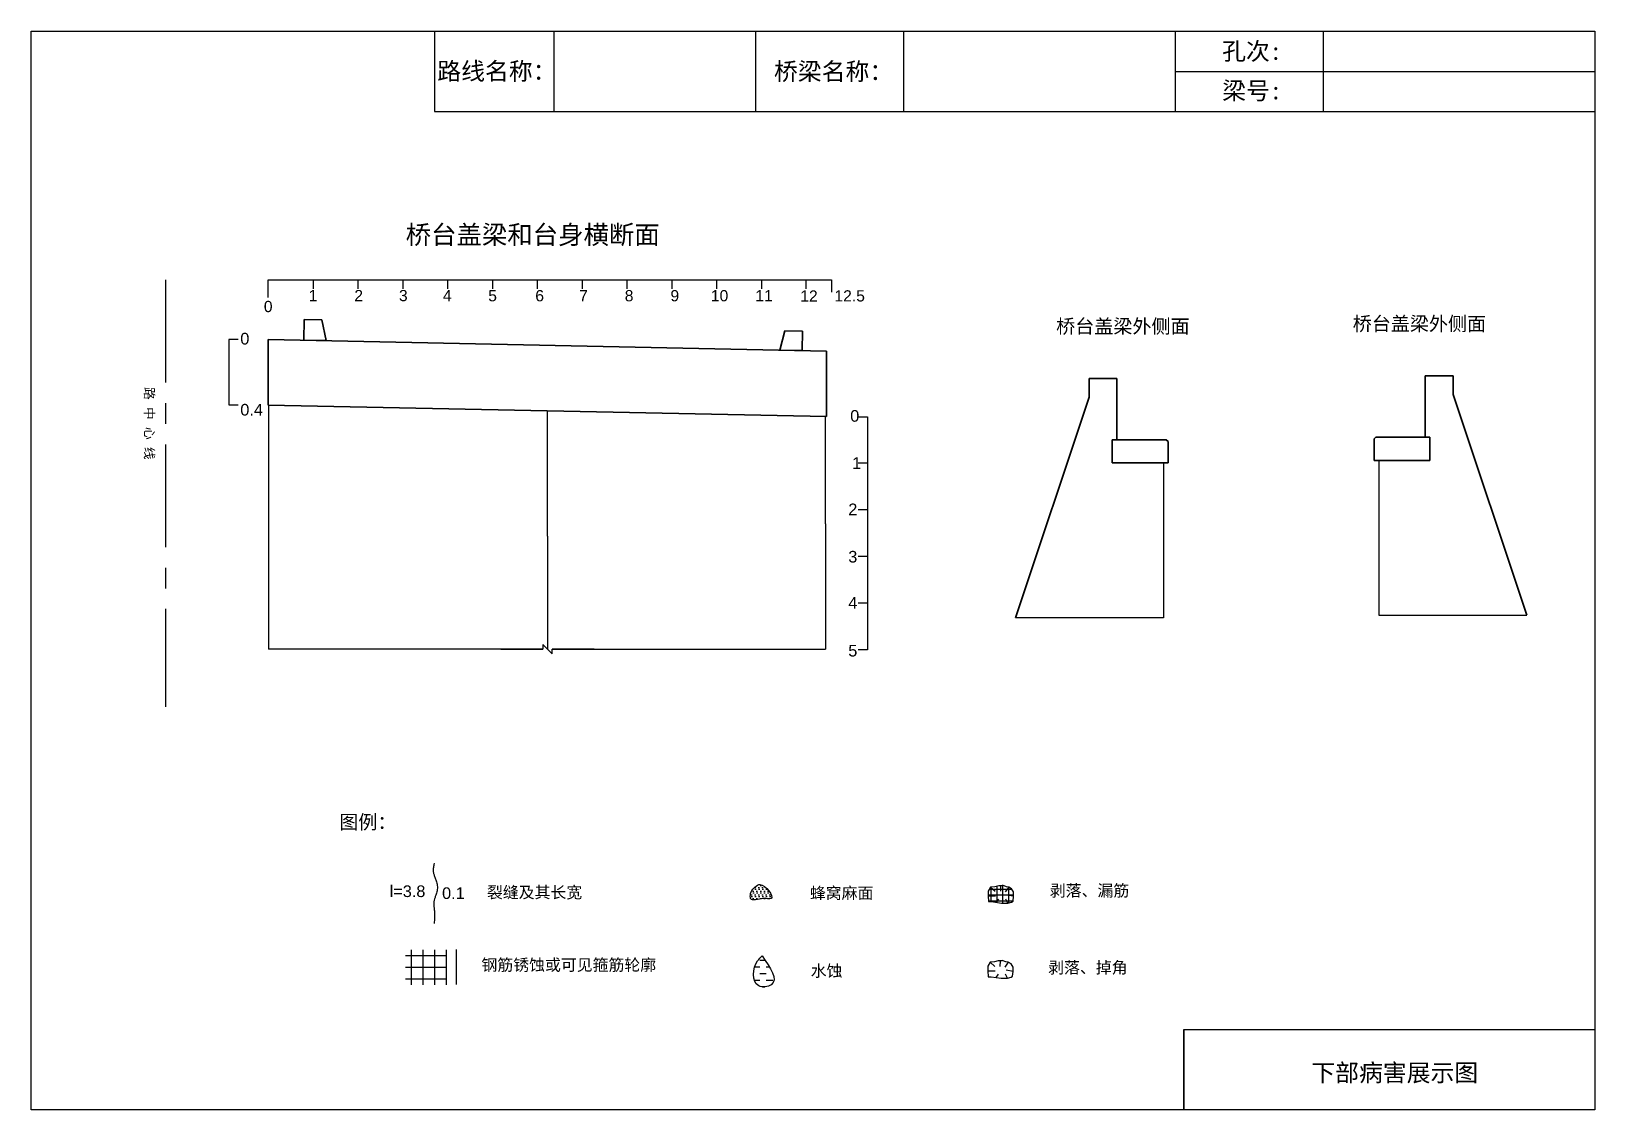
# Model space of a CAD drawing. Header units: millimetres. Extents: x 3605.7 to 3643.7, y 1611.8 to 1638.
import ezdxf
from ezdxf.enums import TextEntityAlignment as Align

# ---------------------------------------------------------------- set-up
doc = ezdxf.new("R2010")
doc.units = ezdxf.units.MM
doc.linetypes.add('CENTER', pattern=[2, 1.25, -0.25, 0.25, -0.25])
doc.linetypes.add('DASHED', pattern=[0.75, 0.5, -0.25])
doc.layers.add('中粗实线', color=4, linetype='Continuous', lineweight=35)
for name, color, linetype in [('加固措施', 7, 'Continuous'), ('图层1', 7, 'Continuous'), ('文字', 1, 'Continuous'), ('病害', 5, 'Continuous')]:
    doc.layers.add(name, color=color, linetype=linetype)
doc.styles.get("Standard").update_dxf_attribs({"font": 'arial.ttf'})
doc.styles.add('汉字', font='')
doc.styles.get('汉字').set_extended_font_data('SimSun')

# ---------------------------------------------------------------- blocks, each defined once
blk = doc.blocks.new('adfsd')
at = {"lineweight": -2, "ltscale": 0.5}
for p, q in [((1140.876, -3083.768), (1140.94, -3083.769)), ((1140.897, -3083.694), (1140.936, -3083.729)), ((1140.948, -3083.824), (1140.969, -3083.796)), ((1140.983, -3083.682), (1140.981, -3083.729)), ((1141.053, -3083.694), (1141.022, -3083.735)), ((1141.045, -3083.83), (1141.028, -3083.796)), ((1141.094, -3083.772), (1141.036, -3083.763))]:
    blk.add_line(p, q, dxfattribs=at)
blk.add_lwpolyline([(1141, -3083.682), (1140.967, -3083.682), (1140.934, -3083.69), (1140.897, -3083.694), (1140.876, -3083.727), (1140.876, -3083.768), (1140.88, -3083.818), (1140.905, -3083.818), (1140.991, -3083.83), (1141.045, -3083.83), (1141.078, -3083.822), (1141.09, -3083.814), (1141.094, -3083.772), (1141.094, -3083.735), (1141.078, -3083.707), (1141.053, -3083.694), (1141.033, -3083.69), (1141, -3083.678)], dxfattribs=at)

msp = doc.modelspace()

# ---------------------------------------------------------------- hatches: boundary and pattern name
at = {"layer": '加固措施', "lineweight": -2}
h = msp.add_hatch(dxfattribs=at)
h.set_pattern_fill('DOTS', scale=0.056605)
h.set_pattern_definition([(0, (3281.30676, 1590.9499), (0.044930077, 0.089860154), [0, -0.089860154])])
edge = h.paths.add_edge_path()
edge.add_spline(control_points=[(3623.397, 1617.302), (3623.313, 1617.244), (3623.193, 1617.162), (3623.18, 1616.858), (3623.463, 1616.997), (3623.847, 1616.888), (3623.561, 1617.309), (3623.407, 1617.302), (3623.397, 1617.302)], knot_values=[0, 0, 0, 0, 5.205471, 7.397577, 12.944796, 16.169923, 23.88441, 24.400432, 24.400432, 24.400432, 24.400432], degree=3, periodic=0)
h = msp.add_hatch(dxfattribs=at)
h.set_pattern_fill('DASH', color=256, scale=0.050944)
h.set_pattern_definition([(0, (3315.61216, 1594.92006), (0.16174828, 0.16174828), [0.16174828, -0.16174828])])
edge = h.paths.add_edge_path()
edge.add_spline(control_points=[(3623.483, 1615.566), (3623.443, 1615.531), (3623.254, 1615.363), (3623.204, 1614.755), (3623.962, 1614.862), (3623.682, 1615.275), (3623.483, 1615.566)], knot_values=[0, 0, 0, 0, 3.237042, 15.187225, 21.182779, 35.601669, 35.601669, 35.601669, 35.601669], degree=3, periodic=0)
at = {"layer": '病害', "lineweight": -2}
h = msp.add_hatch(dxfattribs=at)
h.set_pattern_fill('DOTS', color=4, scale=0.056605, style=0)
h.set_pattern_definition([(0, (3046.45183, 1557.47325), (0.044930077, 0.089860154), [0, -0.089860154])])
edge = h.paths.add_edge_path()
edge.add_spline(control_points=[(3623.397, 1617.302), (3623.313, 1617.244), (3623.193, 1617.162), (3623.18, 1616.858), (3623.463, 1616.997), (3623.847, 1616.888), (3623.561, 1617.309), (3623.407, 1617.302), (3623.397, 1617.302)], knot_values=[0, 0, 0, 0, 1.041094, 1.479515, 2.588959, 3.233985, 4.776882, 4.880086, 4.880086, 4.880086, 4.880086], degree=3, periodic=0)

# ---------------------------------------------------------------- linework, layer by layer
at = {"color": 0, "linetype": 'ByBlock'}
for p, q in [((3605.715, 1638.028), (3643.715, 1638.028)), ((3605.715, 1611.828), (3605.715, 1638.028)), ((3615.518, 1638.028), (3615.518, 1636.08)), ((3623.316, 1638.028), (3623.316, 1636.08)), ((3633.516, 1638.028), (3633.516, 1636.08)), ((3637.118, 1638.024), (3637.118, 1636.076)), ((3643.715, 1638.028), (3643.715, 1611.828)), ((3615.518, 1636.08), (3643.715, 1636.08)), ((3624.541, 1631.993), (3625.164, 1631.993)), ((3625.164, 1631.993), (3625.164, 1631.688)), ((3633.73, 1611.828), (3633.73, 1613.776)), ((3633.73, 1613.776), (3643.715, 1613.776)), ((3643.715, 1611.828), (3605.715, 1611.828))]:
    msp.add_line(p, q, dxfattribs=at)
at = {"color": 1, "linetype": 'CENTER', "ltscale": 2}
msp.add_line((3608.977, 1631.993), (3608.977, 1621.617), dxfattribs=at)
at = {"color": 0}
for p, q in [((3611.473, 1631.557), (3611.473, 1631.993)), ((3611.473, 1631.993), (3612.563, 1631.993)), ((3612.563, 1631.993), (3612.563, 1631.775)), ((3612.563, 1631.993), (3613.653, 1631.993)), ((3613.653, 1631.993), (3614.743, 1631.993)), ((3613.653, 1631.993), (3613.653, 1631.775)), ((3614.743, 1631.993), (3615.833, 1631.993)), ((3614.743, 1631.993), (3614.743, 1631.775)), ((3615.833, 1631.993), (3616.923, 1631.993)), ((3615.833, 1631.993), (3615.833, 1631.775)), ((3616.923, 1631.993), (3618.013, 1631.993)), ((3616.923, 1631.993), (3616.923, 1631.775)), ((3618.013, 1631.993), (3619.103, 1631.993)), ((3618.013, 1631.993), (3618.013, 1631.775)), ((3619.103, 1631.993), (3620.193, 1631.993)), ((3619.103, 1631.993), (3619.103, 1631.775)), ((3620.193, 1631.993), (3621.282, 1631.993)), ((3620.193, 1631.993), (3620.193, 1631.775)), ((3620.193, 1631.993), (3621.065, 1631.993)), ((3621.282, 1631.993), (3622.372, 1631.993)), ((3621.282, 1631.993), (3621.282, 1631.775)), ((3621.282, 1631.993), (3621.5, 1631.993)), ((3622.372, 1631.993), (3624.541, 1631.993)), ((3622.372, 1631.993), (3622.372, 1631.775)), ((3623.462, 1631.993), (3623.462, 1631.775)), ((3624.541, 1631.993), (3624.541, 1631.775)), ((3610.742, 1630.54), (3610.516, 1630.54)), ((3610.516, 1630.54), (3610.516, 1628.955)), ((3610.516, 1628.955), (3610.742, 1628.955)), ((3611.478, 1628.943), (3611.478, 1626.063)), ((3625.018, 1626.063), (3625.018, 1628.672)), ((3625.815, 1628.664), (3626.041, 1628.664)), ((3626.041, 1628.664), (3626.041, 1623.004)), ((3638.466, 1627.602), (3638.466, 1623.84)), ((3626.041, 1627.532), (3625.815, 1627.532)), ((3633.235, 1627.54), (3633.235, 1623.778)), ((3611.478, 1626.063), (3611.478, 1623.018)), ((3625.018, 1626.063), (3625.018, 1623.018)), ((3626.041, 1626.4), (3625.815, 1626.4)), ((3626.041, 1625.268), (3625.815, 1625.268)), ((3626.041, 1624.136), (3625.815, 1624.136)), ((3617.132, 1623.018), (3611.478, 1623.018)), ((3618.15, 1623.132), (3618.377, 1622.905)), ((3618.15, 1623.132), (3618.15, 1623.018)), ((3618.377, 1623.018), (3625.018, 1623.018)), ((3618.377, 1622.905), (3618.377, 1623.018)), ((3626.041, 1623.004), (3625.815, 1623.004))]:
    msp.add_line(p, q, dxfattribs=at)
at = {"color": 1}
for p, q in [((3611.47, 1628.943), (3611.478, 1628.943)), ((3618.266, 1625.762), (3618.266, 1628.808)), ((3618.266, 1625.762), (3618.266, 1623.018))]:
    msp.add_line(p, q, dxfattribs=at)
for p, q in [((3633.235, 1623.778), (3629.637, 1623.778)), ((3638.466, 1623.84), (3642.064, 1623.84))]:
    msp.add_line(p, q)
at = {"color": 1, "linetype": 'DASHED', "ltscale": 2}
for p, q in [((3628.973, 1617.045), (3629.59, 1617.045)), ((3629.002, 1617.187), (3629.55, 1617.187)), ((3629.041, 1617.235), (3629.041, 1616.885)), ((3629.183, 1617.258), (3629.183, 1616.866)), ((3629.324, 1617.258), (3629.324, 1616.85)), ((3629.466, 1617.235), (3629.466, 1616.854)), ((3628.983, 1616.904), (3629.579, 1616.904)), ((3614.811, 1615.574), (3616.226, 1615.574)), ((3614.952, 1615.715), (3614.952, 1614.866)), ((3615.235, 1615.715), (3615.235, 1614.866)), ((3615.518, 1615.715), (3615.518, 1614.866)), ((3615.801, 1615.715), (3615.801, 1614.866)), ((3616.043, 1615.717), (3616.043, 1614.868)), ((3614.811, 1615.291), (3616.226, 1615.291)), ((3614.811, 1615.008), (3616.226, 1615.008))]:
    msp.add_line(p, q, dxfattribs=at)
at = {"color": 0, "linetype": 'ByBlock'}
msp.add_lwpolyline([(3605.715, 1638.028), (3643.715, 1638.028), (3643.715, 1611.828), (3605.715, 1611.828)], close=True, dxfattribs=at)
at = {"lineweight": -2}
msp.add_spline([(3623.397, 1617.302), (3623.2, 1617.083), (3623.2, 1616.959), (3623.514, 1616.959), (3623.697, 1616.959), (3623.426, 1617.302), (3623.397, 1617.302)], degree=3, dxfattribs=at)
at = {"layer": '中粗实线', "color": 0}
for p, q in [((3612.337, 1630.522), (3612.346, 1631.026)), ((3612.346, 1631.026), (3612.779, 1631.018)), ((3612.883, 1630.512), (3612.779, 1631.018)), ((3623.907, 1630.28), (3624.031, 1630.747)), ((3624.464, 1630.739), (3624.031, 1630.747)), ((3624.454, 1630.269), (3624.464, 1630.739)), ((3611.47, 1628.943), (3611.472, 1630.54)), ((3611.472, 1630.54), (3625.045, 1630.257)), ((3612.337, 1630.522), (3612.883, 1630.512)), ((3624.454, 1630.269), (3623.907, 1630.28)), ((3625.044, 1628.672), (3625.044, 1630.257)), ((3632.103, 1629.591), (3631.424, 1629.591)), ((3631.424, 1629.591), (3631.424, 1629.138)), ((3632.103, 1628.106), (3632.103, 1629.591)), ((3639.598, 1629.654), (3640.277, 1629.654)), ((3639.598, 1628.169), (3639.598, 1629.654)), ((3640.277, 1629.654), (3640.277, 1629.201)), ((3631.424, 1629.138), (3629.637, 1623.778)), ((3631.424, 1629.138), (3631.424, 1629.138)), ((3640.277, 1629.201), (3642.064, 1623.84)), ((3640.277, 1629.201), (3640.277, 1629.201)), ((3611.47, 1628.943), (3625.044, 1628.672)), ((3632.103, 1628.106), (3631.99, 1628.106)), ((3631.99, 1628.106), (3631.99, 1627.54)), ((3633.303, 1628.106), (3632.103, 1628.106)), ((3633.303, 1628.106), (3633.348, 1628.061)), ((3633.348, 1627.54), (3633.348, 1628.061)), ((3638.398, 1628.169), (3638.352, 1628.123)), ((3638.352, 1627.602), (3638.352, 1628.123)), ((3638.398, 1628.169), (3639.598, 1628.169)), ((3639.598, 1628.169), (3639.711, 1628.169)), ((3639.711, 1628.169), (3639.711, 1627.602)), ((3638.466, 1627.602), (3638.352, 1627.602)), ((3639.711, 1627.602), (3638.352, 1627.602)), ((3631.99, 1627.54), (3633.348, 1627.54)), ((3633.235, 1627.54), (3633.348, 1627.54)), ((3618.15, 1623.018), (3617.132, 1623.018)), ((3619.396, 1623.018), (3618.377, 1623.018))]:
    msp.add_line(p, q, dxfattribs=at)
at = {"layer": '加固措施', "lineweight": -2}
msp.add_spline([(3623.483, 1615.566), (3623.369, 1615.447), (3623.395, 1614.839), (3623.699, 1614.864), (3623.483, 1615.566)], degree=3, dxfattribs=at)
at = {"layer": '图层1', "lineweight": -2}
msp.add_open_spline([(3615.506, 1617.816), (3615.503, 1617.798), (3615.499, 1617.781), (3615.491, 1617.729), (3615.486, 1617.696), (3615.485, 1617.65), (3615.485, 1617.635), (3615.486, 1617.612), (3615.487, 1617.603), (3615.49, 1617.586), (3615.492, 1617.577), (3615.5, 1617.546), (3615.509, 1617.522), (3615.529, 1617.469), (3615.541, 1617.441), (3615.563, 1617.379), (3615.573, 1617.346), (3615.584, 1617.288), (3615.586, 1617.266), (3615.587, 1617.221), (3615.585, 1617.2), (3615.579, 1617.158), (3615.575, 1617.139), (3615.566, 1617.101), (3615.561, 1617.083), (3615.546, 1617.037), (3615.537, 1617.011), (3615.521, 1616.962), (3615.514, 1616.939), (3615.507, 1616.908), (3615.505, 1616.898), (3615.502, 1616.881), (3615.501, 1616.873), (3615.5, 1616.856), (3615.499, 1616.848), (3615.498, 1616.817), (3615.5, 1616.793), (3615.504, 1616.742), (3615.507, 1616.715), (3615.512, 1616.667), (3615.514, 1616.648), (3615.516, 1616.61), (3615.517, 1616.593), (3615.518, 1616.559), (3615.518, 1616.542), (3615.517, 1616.492), (3615.515, 1616.459), (3615.511, 1616.403), (3615.509, 1616.378), (3615.507, 1616.355)], degree=3, knots=[0, 0, 0, 0, 0.93103, 0.93103, 2.904338, 2.904338, 3.933552, 3.933552, 4.598026, 4.598026, 5.2625, 5.2625, 6.799065, 6.799065, 8.335629, 8.335629, 9.872194, 9.872194, 10.744529, 10.744529, 11.616864, 11.616864, 12.4892, 12.4892, 13.361535, 13.361535, 14.755665, 14.755665, 16.149795, 16.149795, 16.835641, 16.835641, 17.410365, 17.410365, 17.98509, 17.98509, 19.45733, 19.45733, 20.929571, 20.929571, 21.910052, 21.910052, 22.722819, 22.722819, 23.535585, 23.535585, 25.161117, 25.161117, 26.428502, 26.428502, 26.428502, 26.428502], dxfattribs=at)
at = {"layer": '病害', "color": 5}
for p, q in [((3615.518, 1638.028), (3615.518, 1636.08)), ((3623.316, 1638.028), (3623.316, 1636.08)), ((3633.516, 1638.028), (3633.516, 1636.08)), ((3643.715, 1638.028), (3643.715, 1636.08)), ((3615.518, 1636.08), (3633.476, 1636.08)), ((3633.476, 1636.08), (3643.715, 1636.08)), ((3633.73, 1613.776), (3643.715, 1613.776)), ((3633.73, 1613.776), (3633.73, 1611.828))]:
    msp.add_line(p, q, dxfattribs=at)
at = {"layer": '病害', "color": 0}
for p, q in [((3618.414, 1638.028), (3618.414, 1636.08)), ((3626.918, 1638.028), (3626.918, 1636.08)), ((3633.516, 1637.05), (3643.716, 1637.05))]:
    msp.add_line(p, q, dxfattribs=at)

# ---------------------------------------------------------------- block references
at = {"color": 0, "xscale": 2.8302410627235, "yscale": 2.8302410627235, "zscale": 2.8302410627235}
for p in [(400.018, 10344.832), (400.007, 10343.008)]:
    msp.add_blockref('adfsd', p, dxfattribs=at)

# ---------------------------------------------------------------- texts
for s, height, p in [('1', 0.272, (3612.457, 1631.471)), ('2', 0.272, (3613.567, 1631.471)), ('3', 0.272, (3614.652, 1631.471)), ('4', 0.272, (3615.721, 1631.471)), ('5', 0.272, (3616.822, 1631.468)), ('6', 0.272, (3617.966, 1631.468)), ('7', 0.272, (3619.032, 1631.468)), ('8', 0.272, (3620.14, 1631.468)), ('9', 0.272, (3621.251, 1631.468)), ('10', 0.2725, (3622.233, 1631.468)), ('11', 0.2725, (3623.313, 1631.468)), ('12', 0.2725, (3624.406, 1631.46)), ('12.5', 0.2725, (3625.236, 1631.464)), ('0', 0.272, (3611.368, 1631.206)), ('0', 0.283, (3610.796, 1630.419)), ('0.4', 0.283, (3610.796, 1628.692)), ('0', 0.283, (3625.62, 1628.543)), ('1', 0.283, (3625.667, 1627.398)), ('2', 0.283, (3625.573, 1626.272)), ('3', 0.283, (3625.573, 1625.122)), ('4', 0.283, (3625.573, 1624)), ('5', 0.283, (3625.573, 1622.839))]:
    msp.add_text(s, height=height).set_placement(p)
msp.add_text('路  中  心  线', height=0.2264, rotation=270).set_placement((3608.473, 1629.385))
at = {"layer": '图层1', "style": '汉字'}
for s, p in [('孔次:', (3634.659, 1637.333)), ('路线名称：', (3615.584, 1636.847)), ('桥梁名称：', (3623.767, 1636.84)), ('梁号:', (3634.661, 1636.373)), ('下部病害展示图', (3636.826, 1612.515))]:
    msp.add_text(s, height=0.425, dxfattribs=at).set_placement(p)
at = {"layer": '图层1', "lineweight": -2, "attachment_point": 1}
for s, insert, char_height in [('图例：', (3613.201, 1618.987), 0.3396), ('裂缝及其长宽', (3616.79, 1617.251), 0.283), ('剥落、漏筋', (3630.471, 1617.294), 0.283), ('l=3.8', (3614.426, 1617.278), 0.283), ('0.1', (3615.7, 1617.231), 0.283), ('蜂窝麻面', (3624.64, 1617.234), 0.283), ('钢筋锈蚀或可见箍筋轮廓', (3616.657, 1615.489), 0.28302), ('剥落、掉角', (3630.431, 1615.424), 0.283), ('水蚀', (3624.66, 1615.343), 0.283)]:
    msp.add_mtext(s, dxfattribs=dict(at, insert=insert, char_height=char_height))
at = {"layer": '文字', "color": 0}
for s, height, p in [('桥台盖梁和台身横断面', 0.4528, (3617.903, 1632.86)), ('桥台盖梁外侧面', 0.3396, (3632.247, 1630.692)), ('桥台盖梁外侧面', 0.3396, (3639.455, 1630.755))]:
    msp.add_text(s, height=height, dxfattribs=at).set_placement(p, align=Align.CENTER)

doc.saveas('drawing.dxf')
